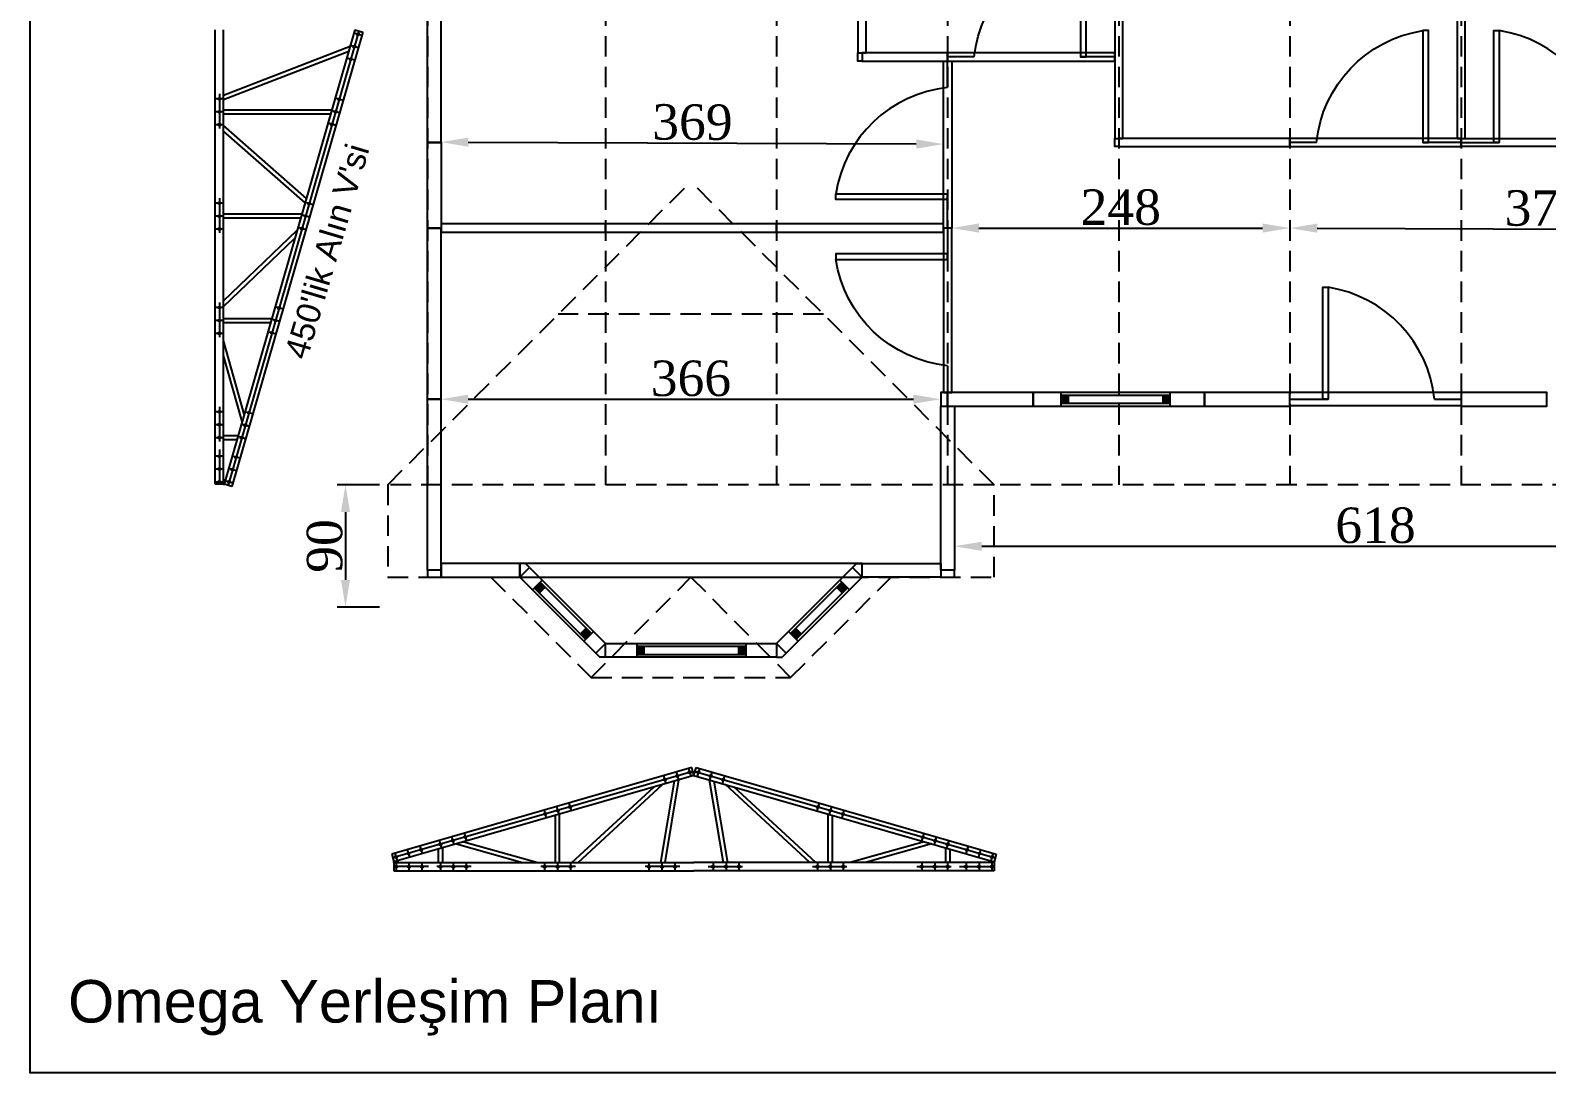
# Model space of a CAD drawing. Header units: millimetres. Extents: x 206945 to 219731, y -209822 to -201066.
# Drawn here: x 207957 to 209069, y -207379 to -206615 of the extents above; entities that cross this region are included whole.
import ezdxf

# ---------------------------------------------------------------- set-up
doc = ezdxf.new("R2010")
doc.units = ezdxf.units.MM
doc.header["$MEASUREMENT"] = 0
doc.linetypes.add('DASHED', pattern=[0.75, 0.5, -0.25])
for name, color, linetype in [('Block1', 255, 'Continuous'), ('DUVAR', 7, 'Continuous'), ('KAPI-PEN', 3, 'Continuous'), ('PANO', 11, 'Continuous'), ('ZEMİN', 191, 'Continuous'), ('ÖLÇÜLENDİRME', 121, 'Continuous')]:
    doc.layers.add(name, color=color, linetype=linetype)
doc.styles.add('133', font='times.ttf')
doc.styles.get("Standard").update_dxf_attribs({"font": 'arial.ttf'})
doc.dimstyles.new('MAKAS', dxfattribs={"dimscale": 20, "dimtxt": 1.3, "dimasz": 1, "dimexe": 0.3, "dimexo": 0.3, "dimgap": 0.1, "dimtad": 1, "dimrnd": 1, "dimzin": 12, "dimdsep": 46, "dimlunit": 6, "dimtxsty": '133', "dimcen": 0.8, "dimdle": 0.0005, "dimclrd": 4, "dimclre": 6, "dimclrt": 2, "dimazin": 3, "dimtfac": 1, "dimtmove": 0, "dimatfit": 2, "dimldrblk": 'DOTSMALL', "dimfxl": 0, "dimtolj": 1, "dimtzin": 0, "dimarcsym": 0})

# ---------------------------------------------------------------- blocks, each defined once
blk = doc.blocks.new('110')
blk.add_lwpolyline([(74265.2, -40100.5), (74265.2, -40226), (74275.2, -40226), (74275.2, -40100.5)], close=True)
blk = doc.blocks.new('113')
for points in [[(74265.2, -40728), (74265.2, -40853.5), (74275.2, -40853.5), (74275.2, -40728)], [(74265.2, -40728), (74265.2, -40853.5), (74275.2, -40853.5), (74275.2, -40728)], [(74275.2, -40853.5), (74275.2, -40728), (74265.2, -40728), (74265.2, -40853.5)]]:
    blk.add_lwpolyline(points, close=True)
at = {"layer": 'KAPI-PEN'}
for points in [[(74270.2, -40728), (74270.2, -40756)], [(74270.2, -40834), (74270.2, -40853.5)]]:
    blk.add_lwpolyline(points, dxfattribs=at)
blk.add_lwpolyline([(74270.2, -40834, -0.341049), (74188.2, -40756), (74270.2, -40756), (74270.2, -40752), (74188.2, -40752), (74188.2, -40756)], format="xyb", dxfattribs=at)
blk = doc.blocks.new('ey')
at = {"layer": 'PANO', "color": 1}
for p, q in [((-19606.1, -6885.5), (-19526.1, -6885.5)), ((-19606.1, -6891.5), (-19526.1, -6891.5))]:
    blk.add_line(p, q, dxfattribs=at)
for points in [[(-19606.1, -6893.5), (-19606.1, -6883.5)], [(-19526.1, -6893.5), (-19526.1, -6883.5)]]:
    blk.add_lwpolyline(points, dxfattribs=at)
for points in [[(-19606.1, -6891.5), (-19600.1, -6891.5), (-19606.1, -6885.5), (-19600.1, -6885.5)], [(-19526.1, -6891.5), (-19532.1, -6891.5), (-19526.1, -6885.5), (-19532.1, -6885.5)]]:
    blk.add_solid(points, dxfattribs=at)
blk = doc.blocks.new('D')
blk.add_lwpolyline([(69161.3, -39614.6), (69286.8, -39614.6), (69286.8, -39608.6), (69161.3, -39608.6)], close=True)
blk = doc.blocks.new('KAPI')
for points in [[(68907.3, -39991.1), (68907.3, -40116.6), (68913.3, -40116.6), (68913.3, -39991.1)], [(68907.3, -39991.1), (68907.3, -40116.6), (68913.3, -40116.6), (68913.3, -39991.1)], [(68913.3, -40116.6), (68913.3, -39991.1), (68907.3, -39991.1), (68907.3, -40116.6)]]:
    blk.add_lwpolyline(points, close=True)
at = {"layer": 'KAPI-PEN'}
for points in [[(68910.3, -39991.1), (68910.3, -40019.1)], [(68910.3, -40097.1), (68910.3, -40116.6)]]:
    blk.add_lwpolyline(points, dxfattribs=at)
blk.add_lwpolyline([(68910.3, -40097.1, -0.341049), (68828.3, -40019.1), (68910.3, -40019.1), (68910.3, -40015.1), (68828.3, -40015.1), (68828.3, -40019.1)], format="xyb", dxfattribs=at)
blk = doc.blocks.new('*D7443')
at = {"layer": 'Defpoints', "color": 0}
for p in [(208219.4, -206948.2), (208188.4, -207038), (208219.4, -207038)]:
    blk.add_point(p, dxfattribs=at)
at = {"layer": 'DUVAR', "color": 6, "lineweight": -2}
for p, q in [((208213.4, -206948.2), (208182.4, -206948.2)), ((208213.4, -207038), (208182.4, -207038))]:
    blk.add_line(p, q, dxfattribs=at)
at = {"layer": 'DUVAR', "color": 4, "lineweight": -2}
blk.add_line((208188.4, -206968.2), (208188.4, -207018), dxfattribs=at)
at = {"layer": 'DUVAR', "color": 4}
for points in [[(208191.7, -206968.2), (208185.1, -206968.2), (208188.4, -206948.2)], [(208185.1, -207018), (208191.7, -207018), (208188.4, -207038)]]:
    blk.add_solid(points, dxfattribs=at)
at = {"layer": 'DUVAR', "color": 2, "insert": (208173.2, -206993.1), "char_height": 26, "attachment_point": 5, "rotation": 90, "style": '133'}
blk.add_mtext('\\A1;90', dxfattribs=at)
blk = doc.blocks.new('_DotSmall')
at = {"color": 0, "linetype": 'ByBlock', "const_width": 0.5}
blk.add_lwpolyline([(-0.0625, 0, 1), (0.0625, 0, 1)], format="xyb", close=True, dxfattribs=at)
blk = doc.blocks.new('*D7457')
at = {"layer": 'Defpoints', "color": 0}
for p in [(208258.4, -206697.2), (208626.9, -206698.4), (208626.9, -206698.7)]:
    blk.add_point(p, dxfattribs=at)
at = {"layer": 'DUVAR', "color": 6, "lineweight": -2}
for p, q in [((208258.5, -206691.2), (208258.5, -206690.9)), ((208627, -206692.7), (208627, -206692.4))]:
    blk.add_line(p, q, dxfattribs=at)
at = {"layer": 'DUVAR', "color": 4, "lineweight": -2}
blk.add_line((208278.4, -206697), (208606.9, -206698.3), dxfattribs=at)
at = {"layer": 'DUVAR', "color": 4}
for points in [[(208278.5, -206693.7), (208278.4, -206700.3), (208258.4, -206696.9)], [(208606.9, -206701.7), (208607, -206695), (208626.9, -206698.4)]]:
    blk.add_solid(points, dxfattribs=at)
at = {"layer": 'DUVAR', "color": 2, "insert": (208442.8, -206682.4), "char_height": 26, "attachment_point": 5, "rotation": 359.7668, "style": '133'}
blk.add_mtext('\\A1;369', dxfattribs=at)
blk = doc.blocks.new('*D7458')
at = {"layer": 'Defpoints', "color": 0}
for p in [(208258.4, -206885.5), (208624.9, -206885.5), (208624.9, -206885.5)]:
    blk.add_point(p, dxfattribs=at)
at = {"layer": 'DUVAR', "color": 6, "lineweight": -2}
for p, q in [((208258.4, -206879.5), (208258.4, -206879.5)), ((208624.9, -206879.5), (208624.9, -206879.5))]:
    blk.add_line(p, q, dxfattribs=at)
at = {"layer": 'DUVAR', "color": 4, "lineweight": -2}
blk.add_line((208278.4, -206885.5), (208604.9, -206885.5), dxfattribs=at)
at = {"layer": 'DUVAR', "color": 4}
for points in [[(208278.4, -206882.1), (208278.4, -206888.8), (208258.4, -206885.5)], [(208604.9, -206888.8), (208604.9, -206882.1), (208624.9, -206885.5)]]:
    blk.add_solid(points, dxfattribs=at)
at = {"layer": 'DUVAR', "color": 2, "insert": (208441.7, -206870.3), "char_height": 26, "attachment_point": 5, "style": '133'}
blk.add_mtext('\\A1;366', dxfattribs=at)
blk = doc.blocks.new('*D7461')
at = {"layer": 'Defpoints', "color": 0}
for p in [(208632.9, -206760), (208880.9, -206760), (208880.9, -206760)]:
    blk.add_point(p, dxfattribs=at)
at = {"layer": 'DUVAR', "color": 6, "lineweight": -2}
for p, q in [((208632.9, -206754), (208632.9, -206754)), ((208880.9, -206754), (208880.9, -206754))]:
    blk.add_line(p, q, dxfattribs=at)
at = {"layer": 'DUVAR', "color": 4, "lineweight": -2}
blk.add_line((208652.9, -206760), (208860.9, -206760), dxfattribs=at)
at = {"layer": 'DUVAR', "color": 4}
for points in [[(208652.9, -206756.6), (208652.9, -206763.3), (208632.9, -206760)], [(208860.9, -206763.3), (208860.9, -206756.6), (208880.9, -206760)]]:
    blk.add_solid(points, dxfattribs=at)
at = {"layer": 'DUVAR', "color": 2, "insert": (208756.9, -206744.8), "char_height": 26, "attachment_point": 5, "style": '133'}
blk.add_mtext('\\A1;248', dxfattribs=at)
blk = doc.blocks.new('*D7463')
at = {"layer": 'Defpoints', "color": 0}
for p in [(208880.9, -206760), (209254.4, -206761.5), (209254.4, -206761.5)]:
    blk.add_point(p, dxfattribs=at)
at = {"layer": 'DUVAR', "color": 6, "lineweight": -2}
for p, q in [((208881, -206754), (208881, -206754)), ((209254.5, -206755.5), (209254.5, -206755.5))]:
    blk.add_line(p, q, dxfattribs=at)
at = {"layer": 'DUVAR', "color": 4, "lineweight": -2}
blk.add_line((208900.9, -206760), (209234.4, -206761.4), dxfattribs=at)
at = {"layer": 'DUVAR', "color": 4}
for points in [[(208901, -206756.7), (208900.9, -206763.4), (208880.9, -206760)], [(209234.4, -206764.7), (209234.5, -206758), (209254.4, -206761.5)]]:
    blk.add_solid(points, dxfattribs=at)
at = {"layer": 'DUVAR', "color": 2, "insert": (209067.8, -206745.5), "char_height": 26, "attachment_point": 5, "rotation": 359.7699, "style": '133'}
blk.add_mtext('\\A1;374', dxfattribs=at)
blk = doc.blocks.new('*D7508')
at = {"layer": 'Defpoints', "color": 0}
for p in [(208634.9, -206969), (209252.4, -206969), (209252.4, -206993.3)]:
    blk.add_point(p, dxfattribs=at)
at = {"layer": 'DUVAR', "color": 6, "lineweight": -2}
for p, q in [((208634.9, -206975), (208634.9, -206999.3)), ((209252.4, -206975), (209252.4, -206999.3))]:
    blk.add_line(p, q, dxfattribs=at)
at = {"layer": 'DUVAR', "color": 4, "lineweight": -2}
blk.add_line((208654.9, -206993.3), (209232.4, -206993.3), dxfattribs=at)
at = {"layer": 'DUVAR', "color": 4}
for points in [[(208654.9, -206990), (208654.9, -206996.7), (208634.9, -206993.3)], [(209232.4, -206996.7), (209232.4, -206990), (209252.4, -206993.3)]]:
    blk.add_solid(points, dxfattribs=at)
at = {"layer": 'DUVAR', "color": 2, "insert": (208943.7, -206978.1), "char_height": 26, "attachment_point": 5, "style": '133'}
blk.add_mtext('\\A1;618', dxfattribs=at)

msp = doc.modelspace()

# ---------------------------------------------------------------- linework, layer by layer
at = {"color": 1, "ltscale": 5}
for p, q in [((208371.877, -207071.642), (208374.806, -207074.571)), ((208378.948, -207074.571), (208374.806, -207074.571)), ((208504.448, -207074.571), (208508.59, -207074.571)), ((208511.519, -207071.642), (208508.59, -207074.571))]:
    msp.add_line(p, q, dxfattribs=at)
at = {"color": 2}
msp.add_lwpolyline([(209922.706, -207379.345), (207957.297, -207379.345), (207957.297, -206045.924), (209922.706, -206045.924)], close=True, dxfattribs=at)
for points in [[(208564.198, -206571.713), (208564.198, -206631.464), (208570.198, -206631.464), (208570.198, -206571.713)], [(208752.448, -206571.713), (208752.448, -206694.213), (208758.448, -206694.213), (208758.448, -206571.713)], [(209003.448, -206571.713), (209003.448, -206694.213), (209009.448, -206694.213), (209009.448, -206571.713)], [(208629.949, -206631.464), (208567.198, -206631.464), (208567.198, -206637.464), (208629.949, -206637.464)], [(208752.448, -206631.463), (208629.949, -206631.464), (208629.949, -206637.464), (208752.448, -206637.463)], [(208752.448, -206631.463), (208629.949, -206631.464), (208629.949, -206637.464), (208752.448, -206637.463)], [(208629.949, -206637.464), (208752.448, -206637.463), (208752.448, -206631.463), (208629.949, -206631.464)], [(208626.948, -206759.963), (208626.948, -206637.463), (208632.948, -206637.463), (208632.948, -206759.963)], [(208626.948, -206759.963), (208626.948, -206637.463), (208632.948, -206637.463), (208632.948, -206759.963)], [(208632.948, -206637.463), (208632.948, -206759.963), (208626.948, -206759.963), (208626.948, -206637.463)], [(208248.448, -206759.963), (208248.448, -206697.213), (208258.448, -206697.213), (208258.448, -206759.963)], [(208258.448, -206762.963), (208378.948, -206762.963), (208378.948, -206756.963), (208258.448, -206756.963)], [(208504.448, -206762.963), (208626.948, -206762.963), (208626.948, -206756.963), (208504.448, -206756.963)], [(208626.948, -206759.963), (208626.948, -206880.463), (208632.948, -206880.463), (208632.948, -206759.963)], [(208626.948, -206759.963), (208626.948, -206880.463), (208632.948, -206880.463), (208632.948, -206759.963)], [(208632.948, -206880.463), (208632.948, -206759.963), (208626.948, -206759.963), (208626.948, -206880.463)], [(208624.948, -207010.963), (208624.948, -206890.463), (208634.948, -206890.463), (208634.948, -207010.963)], [(208629.948, -206890.463), (208692.698, -206890.463), (208692.698, -206880.463), (208629.948, -206880.463)], [(208692.698, -206890.463), (208818.198, -206890.463), (208818.198, -206880.463), (208692.698, -206880.463)], [(208818.198, -206890.463), (208880.948, -206890.463), (208880.948, -206880.463), (208818.198, -206880.463)], [(209006.448, -206890.463), (209069.198, -206890.463), (209069.198, -206880.463), (209006.448, -206880.463)], [(208316.198, -207005.963), (208258.448, -207005.963), (208258.448, -207015.963), (208316.198, -207015.963)], [(208316.198, -207015.963), (208567.198, -207015.963), (208567.198, -207005.963), (208316.198, -207005.963)], [(208323.269, -207008.892), (208378.948, -207064.571), (208371.877, -207071.642), (208316.198, -207015.963)], [(208560.127, -207008.892), (208504.448, -207064.571), (208511.519, -207071.642), (208567.198, -207015.963)], [(208567.198, -207005.963), (208624.948, -207005.963), (208624.948, -207015.963), (208567.198, -207015.963)], [(208378.948, -207064.571), (208504.448, -207064.571), (208504.448, -207074.571), (208378.948, -207074.571)]]:
    msp.add_lwpolyline(points, close=True)
at = {"color": 1, "ltscale": 5}
for points in [[(208323.269, -207008.892), (208320.34, -207005.963), (208316.198, -207005.963)], [(208560.127, -207008.892), (208563.056, -207005.963), (208567.198, -207005.963)]]:
    msp.add_lwpolyline(points, dxfattribs=at)
at = {"layer": 'Block1', "color": 1, "linetype": 'DASHED', "ltscale": 30}
for p, q in [((208248.448, -206281.713), (208248.448, -206948.213)), ((208378.948, -206281.713), (208378.948, -206948.213)), ((208504.448, -206281.713), (208504.448, -206948.213)), ((208629.948, -206281.713), (208629.948, -206948.213)), ((208755.448, -206281.713), (208755.448, -206948.213)), ((208880.948, -206281.713), (208880.948, -206948.213)), ((209006.448, -206281.713), (209006.448, -206948.213)), ((208219.448, -206948.213), (208441.698, -206725.963)), ((208663.948, -206948.213), (208441.698, -206725.963)), ((208538.948, -206823.213), (208344.448, -206823.213)), ((208663.948, -206948.213), (208219.448, -206948.213)), ((208219.448, -206948.213), (208219.448, -207015.963)), ((208663.948, -207015.963), (208663.948, -206948.213)), ((209223.448, -206948.213), (208663.948, -206948.213)), ((208219.448, -207015.963), (208663.948, -207015.963)), ((208294.985, -207015.963), (208368.593, -207089.571)), ((208368.593, -207089.571), (208441.698, -207015.963)), ((208441.698, -207015.963), (208514.803, -207089.571)), ((208514.803, -207089.571), (208588.411, -207015.963)), ((208368.593, -207089.571), (208514.803, -207089.571))]:
    msp.add_line(p, q, dxfattribs=at)
at = {"layer": 'Block1', "color": 1}
for p, q in [((208092.92, -206947.713), (208092.92, -206614.713)), ((208098.92, -206947.713), (208098.92, -206614.713)), ((208195.333, -206614.713), (208099.366, -206947.713)), ((208201.098, -206616.375), (208105.131, -206949.375)), ((208195.333, -206614.713), (208201.098, -206616.375)), ((208098.92, -206673.213), (208178.473, -206673.213)), ((208098.92, -206676.213), (208177.609, -206676.213)), ((208159.716, -206738.301), (208098.92, -206684.854)), ((208158.797, -206741.489), (208098.92, -206688.848)), ((208156.427, -206749.713), (208098.92, -206749.713)), ((208155.562, -206752.713), (208098.92, -206752.713)), ((208098.92, -206813.272), (208153.003, -206761.596)), ((208098.92, -206817.421), (208151.352, -206767.322)), ((208098.92, -206826.213), (208134.381, -206826.213)), ((208098.92, -206829.213), (208133.516, -206829.213)), ((208114.161, -206896.376), (208098.92, -206842.326)), ((208112.585, -206901.842), (208098.92, -206853.38)), ((208109.596, -206912.213), (208098.92, -206912.213)), ((208108.732, -206915.213), (208098.92, -206915.213)), ((208098.92, -206944.713), (208100.23, -206944.713)), ((208098.92, -206947.713), (208092.92, -206947.713)), ((208098.92, -206947.713), (208099.366, -206947.713)), ((208105.131, -206949.375), (208099.366, -206947.713)), ((208442.286, -207155.617), (208222.286, -207219.019)), ((208443.948, -207161.383), (208442.286, -207155.617)), ((208443.948, -207161.383), (208445.61, -207155.617)), ((208445.61, -207155.617), (208665.61, -207219.019)), ((208443.948, -207161.383), (208223.948, -207224.784)), ((208443.948, -207161.383), (208663.948, -207224.784)), ((208342.448, -207225.23), (208342.448, -207190.634)), ((208345.448, -207225.23), (208345.448, -207189.769)), ((208542.448, -207225.23), (208542.448, -207189.769)), ((208545.448, -207225.23), (208545.448, -207190.634)), ((208269.819, -207211.565), (208318.281, -207225.23)), ((208275.286, -207209.989), (208329.336, -207225.23)), ((208612.61, -207209.989), (208558.56, -207225.23)), ((208618.077, -207211.565), (208569.615, -207225.23)), ((208222.286, -207219.019), (208223.948, -207224.784)), ((208223.948, -207225.23), (208223.948, -207224.784)), ((208226.948, -207225.23), (208226.948, -207223.92)), ((208256.448, -207215.418), (208256.448, -207225.23)), ((208259.448, -207214.554), (208259.448, -207225.23)), ((208628.448, -207214.554), (208628.448, -207225.23)), ((208631.448, -207215.418), (208631.448, -207225.23)), ((208660.948, -207225.23), (208660.948, -207223.92)), ((208665.61, -207219.019), (208663.948, -207224.784)), ((208663.948, -207225.23), (208663.948, -207224.784)), ((208223.948, -207225.23), (208443.948, -207225.23)), ((208223.948, -207225.23), (208223.948, -207231.23)), ((208223.948, -207231.23), (208443.948, -207231.23)), ((208663.948, -207225.23), (208443.948, -207225.23)), ((208663.948, -207231.23), (208443.948, -207231.23)), ((208663.948, -207225.23), (208663.948, -207231.23))]:
    msp.add_line(p, q, dxfattribs=at)
at = {"layer": 'Block1', "color": 2}
for p, q in [((208198.215, -206615.544), (208102.248, -206948.544)), ((208200.426, -206618.706), (208194.661, -206617.044)), ((208195.165, -206636.963), (208189.399, -206635.301)), ((208197.795, -206627.834), (208192.03, -206626.173)), ((208098.92, -206665.213), (208092.92, -206665.213)), ((208186.677, -206666.416), (208180.911, -206664.754)), ((208098.92, -206674.713), (208092.92, -206674.713)), ((208184.046, -206675.544), (208178.281, -206673.883)), ((208098.92, -206684.213), (208092.92, -206684.213)), ((208181.415, -206684.673), (208175.65, -206683.011)), ((208098.92, -206741.713), (208092.92, -206741.713)), ((208164.63, -206742.916), (208158.865, -206741.254)), ((208098.92, -206751.213), (208092.92, -206751.213)), ((208161.999, -206752.044), (208156.234, -206750.383)), ((208098.92, -206760.713), (208092.92, -206760.713)), ((208159.369, -206761.173), (208153.603, -206759.511)), ((208098.92, -206818.213), (208092.92, -206818.213)), ((208142.584, -206819.416), (208136.818, -206817.754)), ((208098.92, -206827.713), (208092.92, -206827.713)), ((208139.953, -206828.544), (208134.188, -206826.883)), ((208098.92, -206837.213), (208092.92, -206837.213)), ((208137.322, -206837.673), (208131.557, -206836.011)), ((208098.92, -206894.713), (208092.92, -206894.713)), ((208120.43, -206896.287), (208114.665, -206894.626)), ((208098.92, -206904.213), (208092.92, -206904.213)), ((208115.169, -206914.544), (208109.403, -206912.883)), ((208117.8, -206905.416), (208112.034, -206903.754)), ((208098.92, -206913.713), (208092.92, -206913.713)), ((208098.92, -206927.213), (208092.92, -206927.213)), ((208111.064, -206928.787), (208105.299, -206927.126)), ((208098.92, -206936.713), (208092.92, -206936.713)), ((208098.92, -206946.213), (208092.92, -206946.213)), ((208105.803, -206947.044), (208100.037, -206945.383)), ((208108.433, -206937.916), (208102.668, -206936.254)), ((208439.956, -207156.289), (208441.617, -207162.054)), ((208447.94, -207156.289), (208446.279, -207162.054)), ((208443.117, -207158.5), (208223.117, -207221.902)), ((208421.699, -207161.551), (208423.36, -207167.316)), ((208430.827, -207158.92), (208432.489, -207164.685)), ((208444.779, -207158.5), (208664.779, -207221.902)), ((208457.069, -207158.92), (208455.407, -207164.685)), ((208466.197, -207161.551), (208464.536, -207167.316)), ((208333.989, -207186.828), (208335.65, -207192.593)), ((208343.117, -207184.197), (208344.779, -207189.962)), ((208352.246, -207181.566), (208353.907, -207187.332)), ((208535.65, -207181.566), (208533.989, -207187.332)), ((208544.779, -207184.197), (208543.117, -207189.962)), ((208553.907, -207186.828), (208552.246, -207192.593)), ((208242.874, -207213.086), (208244.536, -207218.851)), ((208257.117, -207208.981), (208258.779, -207214.746)), ((208266.246, -207206.35), (208267.907, -207212.116)), ((208275.374, -207203.72), (208277.036, -207209.485)), ((208612.522, -207203.72), (208610.86, -207209.485)), ((208621.65, -207206.35), (208619.989, -207212.116)), ((208630.779, -207208.981), (208629.117, -207214.746)), ((208645.022, -207213.086), (208643.36, -207218.851)), ((208224.617, -207218.347), (208226.279, -207224.113)), ((208233.746, -207215.717), (208235.407, -207221.482)), ((208654.15, -207215.717), (208652.489, -207221.482)), ((208663.279, -207218.347), (208661.617, -207224.113)), ((208225.448, -207225.23), (208225.448, -207231.23)), ((208234.948, -207225.23), (208234.948, -207231.23)), ((208244.448, -207225.23), (208244.448, -207231.23)), ((208257.948, -207225.23), (208257.948, -207231.23)), ((208267.448, -207225.23), (208267.448, -207231.23)), ((208276.948, -207225.23), (208276.948, -207231.23)), ((208334.448, -207225.23), (208334.448, -207231.23)), ((208343.948, -207225.23), (208343.948, -207231.23)), ((208353.448, -207225.23), (208353.448, -207231.23)), ((208410.948, -207225.23), (208410.948, -207231.23)), ((208420.448, -207225.23), (208420.448, -207231.23)), ((208429.948, -207225.23), (208429.948, -207231.23)), ((208457.948, -207225.23), (208457.948, -207231.23)), ((208467.448, -207225.23), (208467.448, -207231.23)), ((208476.948, -207225.23), (208476.948, -207231.23)), ((208534.448, -207225.23), (208534.448, -207231.23)), ((208543.948, -207225.23), (208543.948, -207231.23)), ((208553.448, -207225.23), (208553.448, -207231.23)), ((208610.948, -207225.23), (208610.948, -207231.23)), ((208620.448, -207225.23), (208620.448, -207231.23)), ((208629.948, -207225.23), (208629.948, -207231.23)), ((208643.448, -207225.23), (208643.448, -207231.23)), ((208652.948, -207225.23), (208652.948, -207231.23)), ((208662.448, -207225.23), (208662.448, -207231.23))]:
    msp.add_line(p, q, dxfattribs=at)
at = {"layer": 'Block1', "color": 1}
for centre, radius in [((208197.544, -206617.875), 0.8), ((208197.544, -206617.875), 0.4), ((208192.282, -206636.132), 0.8), ((208194.913, -206627.003), 0.8), ((208194.913, -206627.003), 0.4), ((208192.282, -206636.132), 0.4), ((208095.92, -206665.213), 0.8), ((208095.92, -206665.213), 0.4), ((208183.794, -206665.585), 0.8), ((208183.794, -206665.585), 0.4), ((208095.92, -206674.713), 0.8), ((208095.92, -206674.713), 0.4), ((208181.163, -206674.713), 0.8), ((208181.163, -206674.713), 0.4), ((208095.92, -206684.213), 0.8), ((208095.92, -206684.213), 0.4), ((208178.532, -206683.842), 0.8), ((208178.533, -206683.842), 0.4), ((208095.92, -206741.713), 0.8), ((208095.92, -206741.713), 0.4), ((208161.747, -206742.085), 0.8), ((208161.748, -206742.085), 0.4), ((208095.92, -206751.213), 0.8), ((208095.92, -206751.213), 0.4), ((208159.117, -206751.213), 0.8), ((208159.117, -206751.213), 0.4), ((208095.92, -206760.713), 0.8), ((208095.92, -206760.713), 0.4), ((208156.486, -206760.342), 0.8), ((208156.486, -206760.342), 0.4), ((208095.92, -206818.213), 0.8), ((208095.92, -206818.213), 0.4), ((208139.701, -206818.585), 0.8), ((208139.701, -206818.585), 0.4), ((208095.92, -206827.713), 0.8), ((208095.92, -206827.713), 0.4), ((208137.07, -206827.713), 0.8), ((208137.07, -206827.713), 0.4), ((208095.92, -206837.213), 0.8), ((208095.92, -206837.213), 0.4), ((208134.44, -206836.842), 0.8), ((208134.44, -206836.842), 0.4), ((208095.92, -206894.713), 0.8), ((208095.92, -206894.713), 0.4), ((208117.548, -206895.456), 0.8), ((208117.548, -206895.456), 0.4), ((208095.92, -206904.213), 0.8), ((208095.92, -206913.713), 0.8), ((208095.92, -206904.213), 0.4), ((208095.92, -206913.713), 0.4), ((208112.286, -206913.713), 0.8), ((208112.286, -206913.713), 0.4), ((208114.917, -206904.585), 0.8), ((208114.917, -206904.585), 0.4), ((208095.92, -206927.213), 0.8), ((208095.92, -206927.213), 0.4), ((208108.181, -206927.956), 0.8), ((208108.181, -206927.956), 0.4), ((208095.92, -206936.713), 0.8), ((208095.92, -206946.213), 0.8), ((208095.92, -206936.713), 0.4), ((208095.92, -206946.213), 0.4), ((208102.92, -206946.213), 0.8), ((208102.92, -206946.213), 0.4), ((208105.551, -206937.085), 0.8), ((208105.551, -206937.085), 0.4), ((208422.529, -207164.433), 0.8), ((208422.529, -207164.433), 0.4), ((208431.658, -207161.803), 0.8), ((208431.658, -207161.803), 0.4), ((208440.786, -207159.172), 0.8), ((208440.786, -207159.172), 0.4), ((208447.11, -207159.172), 0.8), ((208447.11, -207159.172), 0.4), ((208456.238, -207161.803), 0.8), ((208456.238, -207161.803), 0.4), ((208465.367, -207164.433), 0.8), ((208465.367, -207164.433), 0.4), ((208334.819, -207189.71), 0.8), ((208334.819, -207189.71), 0.4), ((208343.948, -207187.08), 0.8), ((208343.948, -207187.08), 0.4), ((208353.076, -207184.449), 0.8), ((208353.076, -207184.449), 0.4), ((208534.82, -207184.449), 0.8), ((208534.82, -207184.449), 0.4), ((208543.948, -207187.08), 0.8), ((208543.948, -207187.08), 0.4), ((208553.077, -207189.71), 0.8), ((208553.077, -207189.71), 0.4), ((208257.948, -207211.864), 0.8), ((208257.948, -207211.864), 0.4), ((208267.077, -207209.233), 0.8), ((208267.076, -207209.233), 0.4), ((208276.205, -207206.602), 0.8), ((208276.205, -207206.602), 0.4), ((208611.691, -207206.602), 0.8), ((208611.691, -207206.602), 0.4), ((208620.82, -207209.233), 0.8), ((208620.82, -207209.233), 0.4), ((208629.948, -207211.864), 0.8), ((208629.948, -207211.864), 0.4), ((208225.448, -207221.23), 0.8), ((208225.448, -207221.23), 0.4), ((208234.577, -207218.599), 0.8), ((208234.577, -207218.599), 0.4), ((208243.705, -207215.969), 0.8), ((208243.705, -207215.968), 0.4), ((208644.191, -207215.969), 0.8), ((208644.191, -207215.968), 0.4), ((208653.319, -207218.599), 0.8), ((208653.32, -207218.599), 0.4), ((208662.448, -207221.23), 0.8), ((208662.448, -207221.23), 0.4), ((208225.448, -207228.23), 0.8), ((208225.448, -207228.23), 0.4), ((208234.948, -207228.23), 0.8), ((208234.948, -207228.23), 0.4), ((208244.448, -207228.23), 0.8), ((208244.448, -207228.23), 0.4), ((208257.948, -207228.23), 0.8), ((208257.948, -207228.23), 0.4), ((208267.448, -207228.23), 0.8), ((208267.448, -207228.23), 0.4), ((208276.948, -207228.23), 0.8), ((208276.948, -207228.23), 0.4), ((208334.448, -207228.23), 0.8), ((208334.448, -207228.23), 0.4), ((208343.948, -207228.23), 0.8), ((208343.948, -207228.23), 0.4), ((208353.448, -207228.23), 0.8), ((208353.448, -207228.23), 0.4), ((208410.948, -207228.23), 0.8), ((208410.948, -207228.23), 0.4), ((208420.448, -207228.23), 0.8), ((208420.448, -207228.23), 0.4), ((208429.948, -207228.23), 0.8), ((208429.948, -207228.23), 0.4), ((208457.948, -207228.23), 0.8), ((208457.948, -207228.23), 0.4), ((208467.448, -207228.23), 0.8), ((208467.448, -207228.23), 0.4), ((208476.948, -207228.23), 0.8), ((208476.948, -207228.23), 0.4), ((208534.448, -207228.23), 0.8), ((208534.448, -207228.23), 0.4), ((208543.948, -207228.23), 0.8), ((208543.948, -207228.23), 0.4), ((208553.448, -207228.23), 0.8), ((208553.448, -207228.23), 0.4), ((208610.948, -207228.23), 0.8), ((208610.948, -207228.23), 0.4), ((208620.448, -207228.23), 0.8), ((208620.448, -207228.23), 0.4), ((208629.948, -207228.23), 0.8), ((208629.948, -207228.23), 0.4), ((208643.448, -207228.23), 0.8), ((208643.448, -207228.23), 0.4), ((208652.948, -207228.23), 0.8), ((208652.948, -207228.23), 0.4), ((208662.448, -207228.23), 0.8), ((208662.448, -207228.23), 0.4)]:
    msp.add_circle(centre, radius, dxfattribs=at)
at = {"layer": 'DUVAR', "color": 1}
for p, q in [((208092.92, -206947.713), (208092.92, -206614.713)), ((208098.92, -206662.448), (208191.921, -206626.55)), ((208098.92, -206665.663), (208190.879, -206630.168))]:
    msp.add_line(p, q, dxfattribs=at)
for points in [[(208564.198, -206631.464), (208567.198, -206631.464), (208567.198, -206637.464), (208564.198, -206637.464)], [(208752.448, -206694.213), (208755.448, -206694.213), (208755.448, -206700.213), (208752.448, -206700.213)], [(208629.948, -206880.463), (208624.948, -206880.463), (208624.948, -206890.463), (208629.948, -206890.463)], [(208248.448, -207010.963), (208248.448, -207015.963), (208258.448, -207015.963), (208258.448, -207010.963)], [(208624.948, -207010.963), (208624.948, -207015.963), (208634.948, -207015.963), (208634.948, -207010.963)]]:
    msp.add_lwpolyline(points, close=True, dxfattribs=at)
at = {"layer": 'KAPI-PEN'}
for points in [[(208649.449, -206634.464, -0.34104855), (208727.449, -206552.464), (208727.449, -206634.464), (208731.449, -206634.464), (208731.449, -206552.464), (208727.449, -206552.464)], [(208629.948, -206656.963, 0.34104855), (208547.948, -206734.963), (208629.948, -206734.963), (208629.948, -206738.963), (208547.948, -206738.963), (208547.948, -206734.963)], [(208629.948, -206860.963, -0.34104855), (208547.948, -206782.963), (208629.948, -206782.963), (208629.948, -206778.963), (208547.948, -206778.963), (208547.948, -206782.963)]]:
    msp.add_lwpolyline(points, format="xyb", dxfattribs=at)
for points in [[(208649.449, -206634.464), (208629.949, -206634.464)], [(208752.448, -206634.463), (208727.449, -206634.464)], [(208629.948, -206656.963), (208629.948, -206637.463)], [(208629.948, -206759.963), (208629.948, -206734.963)], [(208629.948, -206759.963), (208629.948, -206782.963)], [(208629.948, -206860.963), (208629.948, -206880.463)]]:
    msp.add_lwpolyline(points, dxfattribs=at)
at = {"layer": 'PANO', "color": 5}
for p, q in [((208326.84, -207023.777), (208364.488, -207061.425)), ((208331.083, -207019.535), (208368.731, -207057.182)), ((208552.313, -207019.535), (208514.665, -207057.182)), ((208556.556, -207023.777), (208518.908, -207061.425)), ((208401.999, -207066.571), (208481.999, -207066.571)), ((208401.999, -207072.571), (208481.999, -207072.571))]:
    msp.add_line(p, q, dxfattribs=at)
for points in [[(208332.497, -207018.12), (208325.426, -207025.191)], [(208550.899, -207018.12), (208557.97, -207025.191)], [(208370.145, -207055.768), (208363.074, -207062.839)], [(208513.251, -207055.768), (208520.322, -207062.839)], [(208401.999, -207064.571), (208401.999, -207074.571)], [(208481.999, -207064.571), (208481.999, -207074.571)]]:
    msp.add_lwpolyline(points, dxfattribs=at)
for points in [[(208331.083, -207019.535), (208335.326, -207023.777), (208326.84, -207023.777), (208331.083, -207028.02)], [(208552.313, -207019.535), (208548.07, -207023.777), (208556.556, -207023.777), (208552.313, -207028.02)], [(208368.731, -207057.182), (208364.488, -207052.94), (208364.488, -207061.425), (208360.245, -207057.182)], [(208514.665, -207057.182), (208518.908, -207052.94), (208518.908, -207061.425), (208523.151, -207057.182)], [(208401.999, -207066.571), (208407.999, -207066.571), (208401.999, -207072.571), (208407.999, -207072.571)], [(208481.999, -207066.571), (208475.999, -207066.571), (208481.999, -207072.571), (208475.999, -207072.571)]]:
    msp.add_solid(points, dxfattribs=at)
at = {"layer": 'ZEMİN', "color": 1}
for p, q in [((208358.907, -207225.23), (208420.829, -207168.045)), ((208429.505, -207165.545), (208419.433, -207225.23)), ((208432.703, -207164.623), (208422.475, -207225.23)), ((208455.193, -207164.623), (208465.421, -207225.23)), ((208458.391, -207165.545), (208468.463, -207225.23)), ((208528.989, -207225.23), (208467.067, -207168.045)), ((208354.486, -207225.23), (208414.401, -207169.898)), ((208533.41, -207225.23), (208473.495, -207169.898))]:
    msp.add_line(p, q, dxfattribs=at)
at = {"layer": 'ÖLÇÜLENDİRME', "color": 2, "ltscale": 0.5}
for p, q in [((208095.92, -206661.526), (208095.92, -206686.905)), ((208095.92, -206738.026), (208095.92, -206763.405)), ((208095.92, -206814.526), (208095.92, -206839.905)), ((208095.92, -206891.026), (208095.92, -206916.405)), ((208095.92, -206922.335), (208095.92, -206947.713)), ((208249.326, -207228.23), (208223.948, -207228.23)), ((208280.635, -207228.23), (208255.257, -207228.23)), ((208357.135, -207228.23), (208331.757, -207228.23)), ((208433.635, -207228.23), (208408.257, -207228.23)), ((208454.261, -207228.23), (208479.639, -207228.23)), ((208530.761, -207228.23), (208556.139, -207228.23)), ((208607.261, -207228.23), (208632.639, -207228.23)), ((208638.57, -207228.23), (208663.948, -207228.23))]:
    msp.add_line(p, q, dxfattribs=at)

# ---------------------------------------------------------------- block references
at = {"xscale": -1}
for name, p, rotation in [('110', (133983.216, -246797.715), 180), ('KAPI', (169015.373, -137786.881), 89.99999999999993), ('110', (133983.216, -246985.965), 180), ('113', (168152.947, -132615.232), 89.99999999999993), ('110', (133983.216, -247111.465), 180)]:
    msp.add_blockref(name, p, dxfattribs=dict(at, rotation=rotation))
at = {"rotation": 270}
msp.add_blockref('KAPI', (248997.523, -137786.881), dxfattribs=at)
for p in [(139594.116, -167085.638), (139217.616, -167148.388)]:
    msp.add_blockref('D', p)
at = {"layer": 'Block1', "color": 0}
msp.add_blockref('ey', (228319.323, -199996.947), dxfattribs=at)

# ---------------------------------------------------------------- texts
at = {"linetype": 'Continuous', "lineweight": 25}
msp.add_text("450'lik Alın V'si", height=17.45473, rotation=73.519386, dxfattribs=at).set_placement((208160.09, -206857.366))
msp.add_text('Omega Yerleşim Planı', height=31.16917, dxfattribs=at).set_placement((207984.991, -207342.593))

# ---------------------------------------------------------------- dimensions: what is measured, and where the dimension line sits
at = {"layer": 'DUVAR', "color": 1}
for p1, p2, distance, picture, middle in [((208258.448, -206697.213), (208626.948, -206698.713), 0.307, '*D7457', (208442.761, -206682.423)), ((208632.948, -206759.963), (208880.948, -206759.963), 0, '*D7461', (208756.948, -206744.768)), ((208880.948, -206759.963), (209254.448, -206761.463), 0, '*D7463', (209067.759, -206745.479)), ((208258.448, -206885.463), (208624.948, -206885.463), 0, '*D7458', (208441.698, -206870.268)), ((208219.448, -206948.213), (208219.448, -207037.963), -31.05, '*D7443', (208173.164, -206993.088)), ((208634.948, -206969.028), (209252.448, -206969.028), -24.297, '*D7508', (208943.698, -206978.13))]:
    dim = msp.add_aligned_dim(p1=p1, p2=p2, distance=distance, dimstyle='MAKAS', dxfattribs=at)
    dim.commit()
    dim.dimension.update_dxf_attribs({"geometry": picture, "text_midpoint": middle})

doc.saveas('drawing.dxf')
